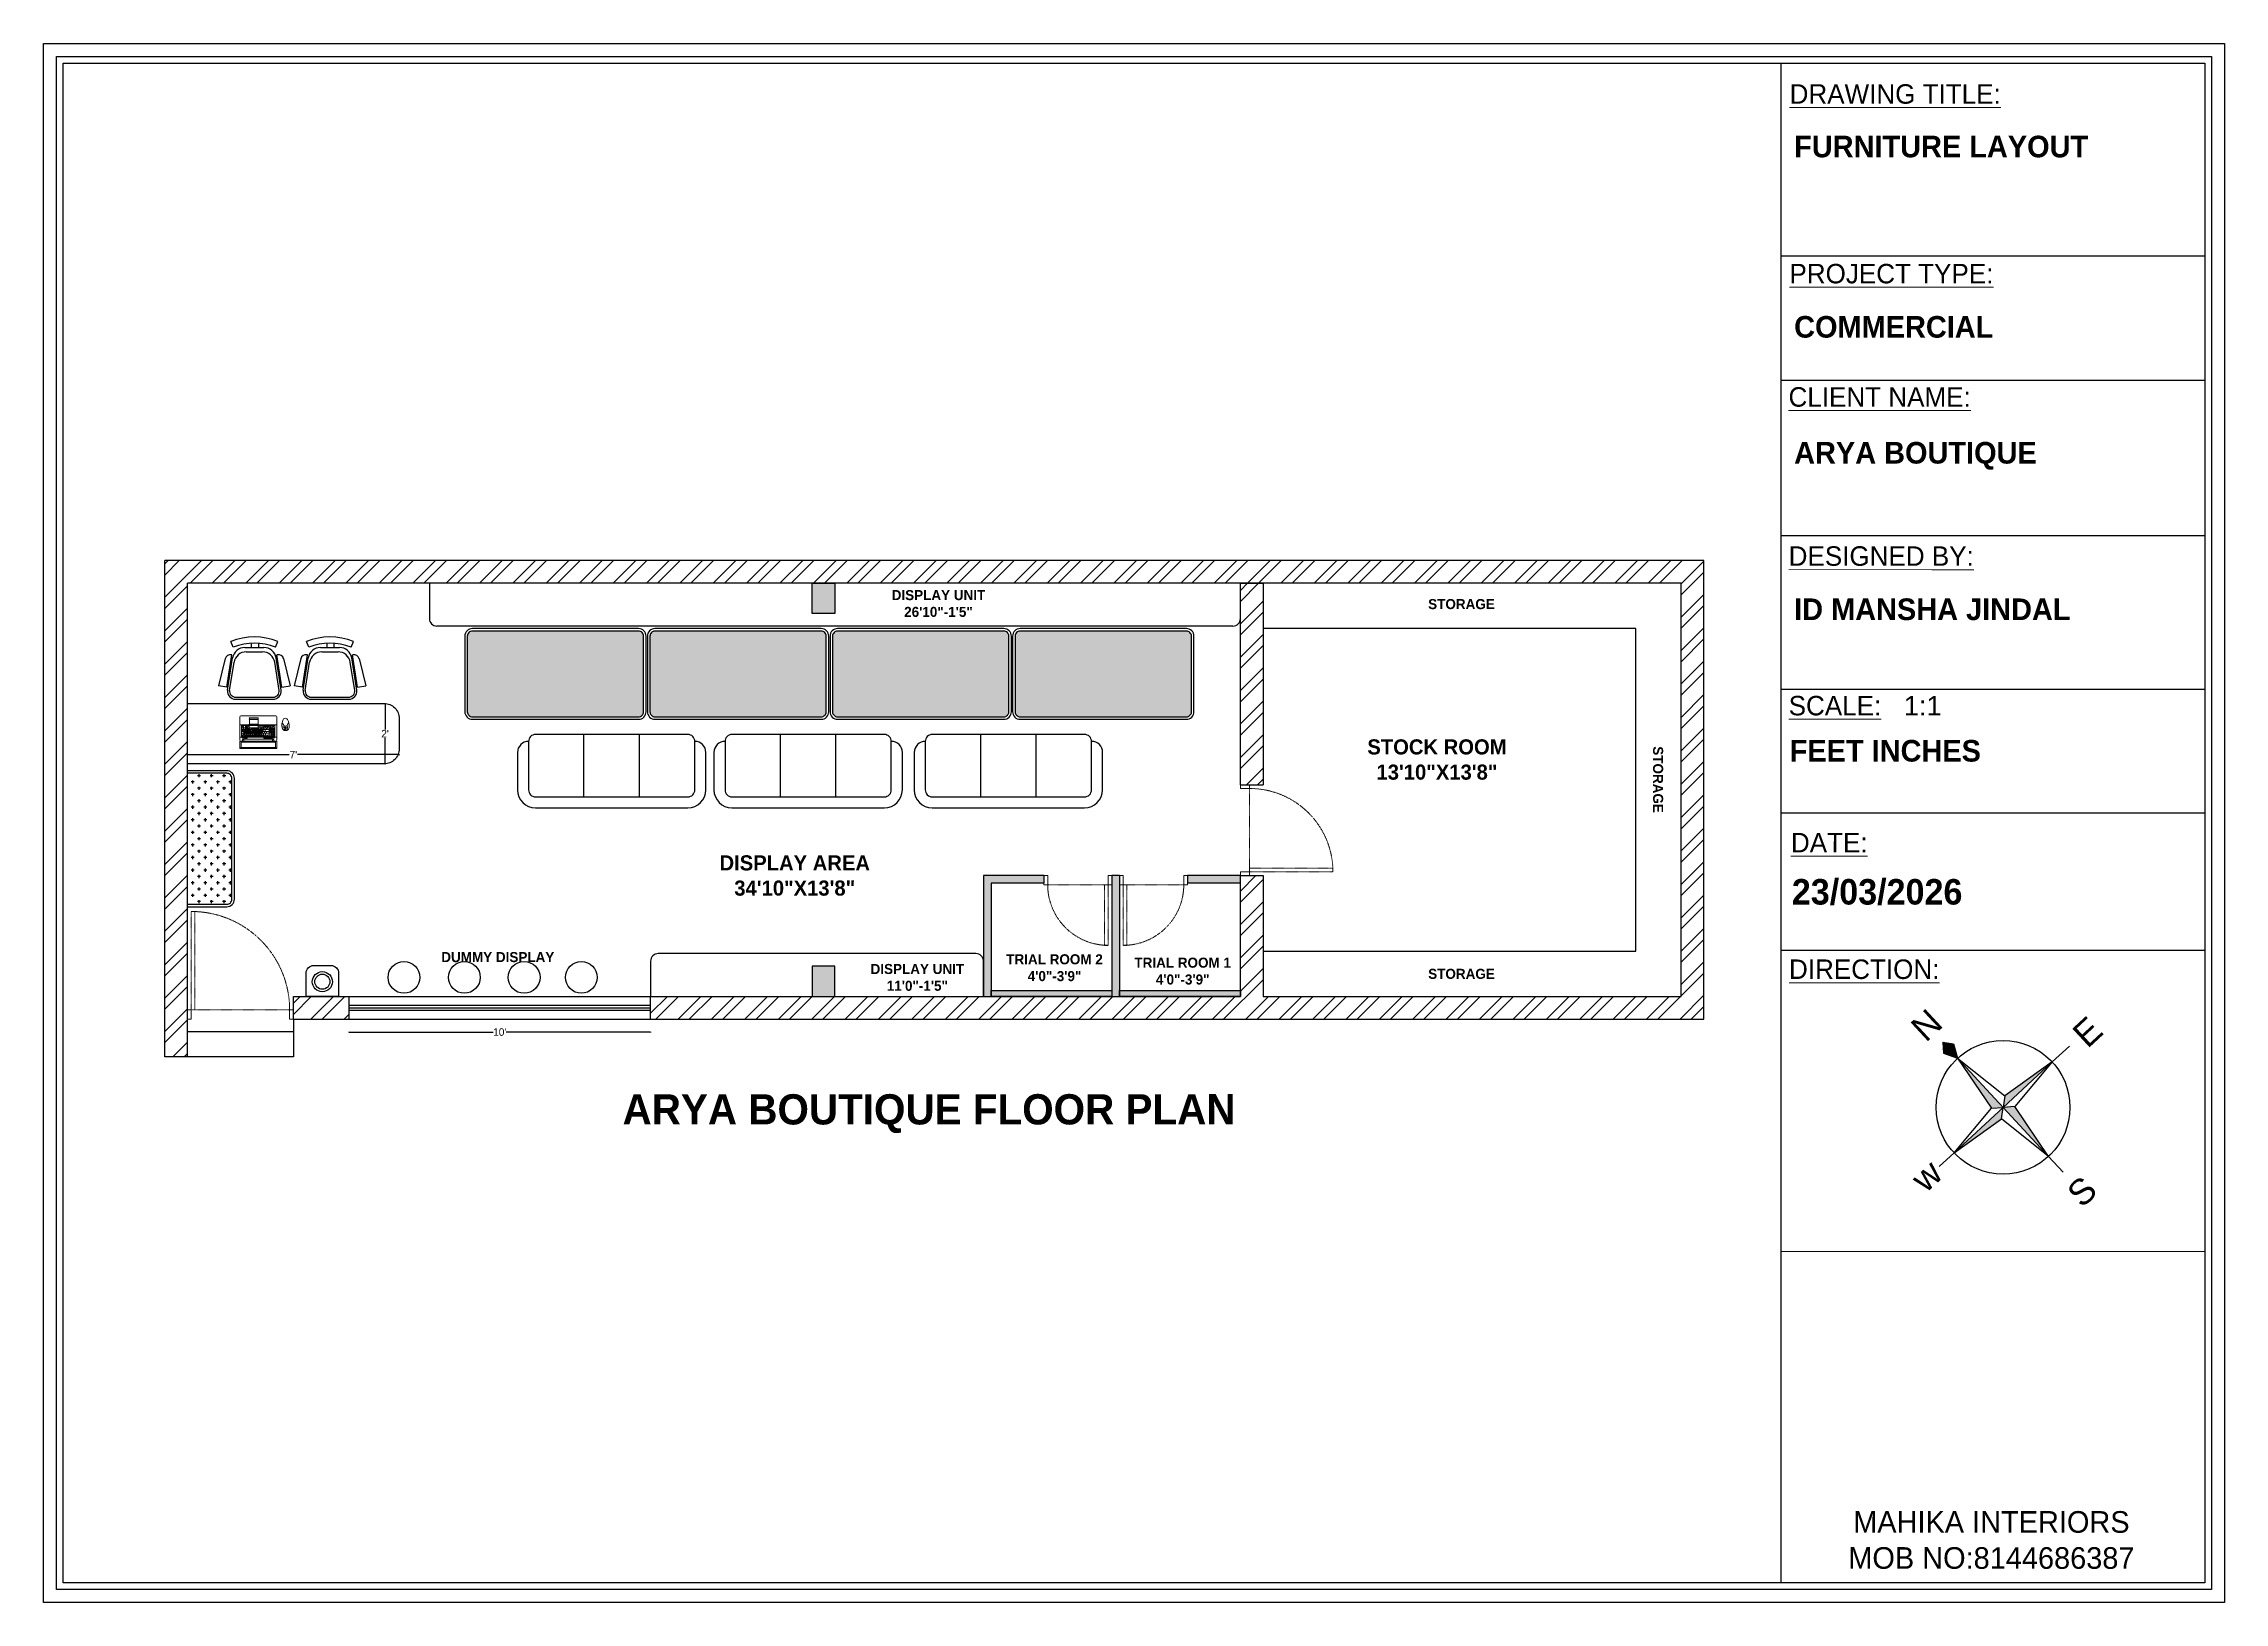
# Model space of a CAD drawing. Header units: inches. Extents: x 9636 to 21597, y -10243 to 557.
# Drawn here: x 14106 to 14972, y -1324 to -705 of the extents above; entities that cross this region are included whole.
import ezdxf
from ezdxf.enums import TextEntityAlignment as Align

# ---------------------------------------------------------------- set-up
doc = ezdxf.new("R2010")
doc.units = ezdxf.units.IN
doc.header["$MEASUREMENT"] = 0
for name, pattern in [('AUDIT_D_060311083008-3', [0]), ('DASHED2', [0.375, 0.25, -0.125]), ('HIDDEN', [0.375, 0.25, -0.125])]:
    doc.linetypes.add(name, pattern=pattern)
for name, color, linetype in [('A-DOOR', 251, 'AUDIT_D_060311083008-3'), ('A-Door-Frame', 1, 'Continuous'), ('A-Door-Swing', 8, 'HIDDEN'), ('B-FURNITURE', 22, 'Continuous'), ('ELE', 5, 'Continuous'), ('FUR', 42, 'Continuous'), ('IEL-HATCH-002', 7, 'Continuous')]:
    doc.layers.add(name, color=color, linetype=linetype)
doc.layers.add('FURNI', color=140, linetype='Continuous', lineweight=18)
doc.layers.add('WALL', color=23, linetype='Continuous', lineweight=15)
doc.styles.add('HEMI', font='stylu.ttf')
doc.styles.add('regular', font='swissl.ttf')
doc.styles.add('Romand', font='romand.shx', dxfattribs={"bigfont": '@extfont2.shx'})
doc.styles.get("Standard").update_dxf_attribs({"font": 'arial.ttf'})
doc.dimstyles.get("Standard").update_dxf_attribs({"dimtxt": 0.18, "dimasz": 0.18, "dimexe": 0.18, "dimexo": 0.0625, "dimgap": 0.09, "dimtad": 0, "dimtih": 1, "dimtoh": 1, "dimdec": 0, "dimzin": 0, "dimdsep": 46, "dimlunit": 4, "dimtxsty": 'Standard', "dimcen": 0.09, "dimadec": 0, "dimazin": 0, "dimtfac": 1, "dimtdec": 0, "dimtofl": 0, "dimtmove": 0, "dimatfit": 3, "dimfxl": 1, "dimtolj": 1, "dimtzin": 0, "dimarcsym": 0})
pattern_1 = [(45, (-5021.695, 1297.967), (-6.629126, 6.629126), []), (45, (-5017.275, 1297.967), (-6.629126, 6.629126), [])]

# ---------------------------------------------------------------- blocks, each defined once
blk = doc.blocks.new('rthjr')
for p, q in [((3267.96, 658.65), (3267.96, 643.8)), ((3335.61, 665.8), (3275.11, 665.8)), ((3294.36, 661.4), (3294.36, 636.65)), ((3316.36, 661.4), (3316.36, 636.65)), ((3342.76, 643.8), (3342.76, 658.65))]:
    blk.add_line(p, q)
blk.add_lwpolyline([(3275.11, 636.65), (3335.61, 636.65, 0.414214), (3338.36, 639.4), (3338.36, 658.65, 0.414214), (3335.61, 661.4), (3275.11, 661.4, 0.414214), (3272.36, 658.65), (3272.36, 639.4, 0.414214)], format="xyb", close=True)
for centre, radius, start, end in [((3275.11, 658.65), 7.15, 90, 180), ((3335.61, 658.65), 7.15, 0, 90), ((3272.36, 643.8), 4.4, 180, 270), ((3338.36, 643.8), 4.4, 270, 0)]:
    blk.add_arc(centre, radius, start, end)
blk = doc.blocks.new('*U3')
at = {"layer": 'A-Door-Frame', "lineweight": 5}
for p, q in [((0, -100), (0, 0)), ((736, -100), (736, 0))]:
    blk.add_line(p, q, dxfattribs=at)
for points in [[(0, -100), (40, -100), (40, 0), (0, 0)], [(736, -100), (696, -100), (696, 0), (736, 0)]]:
    blk.add_lwpolyline(points, dxfattribs=at)
at = {"layer": 'A-Door-Swing', "linetype": 'DASHED2', "lineweight": 5}
blk.add_line((46, 0), (702, 0), dxfattribs=at)
blk.add_lwpolyline([(40, 0), (40, 656), (80, 656), (80, 0)], close=True, dxfattribs=at)
blk.add_arc((40, 0), 656, 360, 90, dxfattribs=at)
blk = doc.blocks.new('*U2')
at = {"layer": 'A-Door-Frame', "lineweight": 5}
for p, q in [((0, -100), (0, 0)), ((736, -100), (736, 0))]:
    blk.add_line(p, q, dxfattribs=at)
for points in [[(0, -100), (40, -100), (40, 0), (0, 0)], [(736, -100), (696, -100), (696, 0), (736, 0)]]:
    blk.add_lwpolyline(points, dxfattribs=at)
at = {"layer": 'A-Door-Swing', "linetype": 'DASHED2', "lineweight": 5}
blk.add_line((46, 0), (702, 0), dxfattribs=at)
blk.add_lwpolyline([(40, 0), (40, 656), (80, 656), (80, 0)], close=True, dxfattribs=at)
blk.add_arc((40, 0), 656, 360, 90, dxfattribs=at)
blk = doc.blocks.new('laptop_top')
at = {"color": 0, "linetype": 'ByBlock', "lineweight": -2}
for p, q in [((-167, 219), (-167, 9)), ((-142, 213), (-142, 228)), ((-130, 213), (-142, 213)), ((-138, 201), (-138, 198)), ((-130, 213), (-130, 228)), ((63, 202), (63, 195)), ((128, 213), (128, 228)), ((139, 213), (128, 213)), ((139, 213), (139, 228)), ((167, 219), (167, 9)), ((-167, 192), (167, 192)), ((-167, 80), (167, 80)), ((158, 0), (-158, 0)), ((-151, 91), (-151, 182)), ((149, 174), (-151, 174)), ((149, 157), (-151, 157)), ((149, 140), (-151, 140)), ((149, 123), (-151, 123)), ((149, 107), (-151, 107)), ((-148, 185), (146, 185)), ((146, 87), (-148, 87)), ((-138, 174), (-138, 157)), ((-136, 185), (-136, 174)), ((-134, 107), (-134, 87)), ((-130, 157), (-130, 140)), ((-125, 140), (-125, 123)), ((-121, 185), (-121, 174)), ((-121, 174), (-121, 157)), ((-117, 123), (-117, 107)), ((-117, 107), (-117, 87)), ((-113, 157), (-113, 140)), ((-108, 140), (-108, 123)), ((-107, 185), (-107, 174)), ((-104, 174), (-104, 157)), ((-100, 123), (-100, 107)), ((-100, 107), (-100, 87)), ((-96, 157), (-96, 140)), ((-91, 185), (-91, 174)), ((-91, 140), (-91, 123)), ((-87, 174), (-87, 157)), ((-83, 123), (-83, 107)), ((-83, 107), (-83, 87)), ((-81, 37), (-81, 71)), ((-81, 25), (-81, 22)), ((-79, 157), (-79, 140)), ((-77, 185), (-77, 174)), ((-77, 75), (-6, 75)), ((-77, 32), (-6, 32)), ((-77, 29), (-6, 29)), ((-77, 17), (-6, 17)), ((-74, 140), (-74, 123)), ((-70, 174), (-70, 157)), ((-66, 123), (-66, 107)), ((-63, 185), (-63, 174)), ((-62, 157), (-62, 140)), ((-57, 140), (-57, 123)), ((-53, 174), (-53, 157)), ((-49, 123), (-49, 107)), ((-48, 185), (-48, 174)), ((-45, 157), (-45, 140)), ((-40, 140), (-40, 123)), ((-36, 174), (-36, 157)), ((-33, 185), (-33, 174)), ((-32, 123), (-32, 107)), ((-28, 157), (-28, 140)), ((-23, 140), (-23, 123)), ((-19, 185), (-19, 174)), ((-19, 174), (-19, 157)), ((-15, 123), (-15, 107)), ((-11, 157), (-11, 140)), ((-6, 140), (-6, 123)), ((-4, 185), (-4, 174)), ((-2, 174), (-2, 157)), ((-2, 107), (-2, 87)), ((-1, 71), (-1, 37)), ((-1, 25), (-1, 22)), ((2, 123), (2, 107)), ((6, 157), (6, 140)), ((10, 140), (10, 123)), ((11, 185), (11, 174)), ((14, 174), (14, 157)), ((15, 107), (15, 87)), ((19, 123), (19, 107)), ((23, 157), (23, 140)), ((26, 185), (26, 174)), ((27, 140), (27, 123)), ((31, 174), (31, 157)), ((32, 107), (32, 87)), ((35, 123), (35, 107)), ((39, 157), (39, 140)), ((40, 185), (40, 174)), ((44, 140), (44, 123)), ((48, 174), (48, 157)), ((49, 107), (49, 87)), ((49, 97), (99, 97)), ((52, 123), (52, 107)), ((54, 185), (54, 174)), ((56, 157), (56, 140)), ((61, 140), (61, 123)), ((65, 174), (65, 157)), ((66, 107), (66, 87)), ((69, 185), (69, 174)), ((73, 157), (73, 140)), ((82, 107), (82, 87)), ((84, 185), (84, 174)), ((99, 185), (99, 87)), ((116, 185), (116, 87)), ((133, 185), (133, 107)), ((149, 182), (149, 91))]:
    blk.add_line(p, q, dxfattribs=at)
for points in [[(-167, 231), (-167, 291)], [(-161, 294), (161, 294)], [(161, 288), (-161, 288)], [(161, 228), (-161, 228)], [(155, 236), (-155, 236)], [(-124, 209), (122, 209)], [(167, 291), (167, 231)]]:
    blk.add_lwpolyline(points, dxfattribs=at)
for points in [[(-155, 285), (-155, 234), (155, 234), (155, 285), (-155, 285)], [(37, 130), (35, 134), (35, 130), (34, 130), (34, 134), (37, 130), (37, 134), (37, 134), (37, 130)], [(35, 135), (35, 135), (35, 135), (36, 135), (37, 135), (37, 135), (37, 135), (37, 134), (36, 134), (35, 135), (35, 135), (35, 135), (35, 135)]]:
    blk.add_lwpolyline(points, close=True, dxfattribs=at)
for points in [[(-144, 202), (-133, 202, -0.414214), (-130, 199), (-130, 198, -0.414214), (-133, 195), (-144, 195, -0.414214), (-146, 198), (-146, 199, -0.414214)], [(-124, 202), (-101, 202, -0.414214), (-100, 200), (-100, 200, -0.414214), (-101, 199), (-124, 199, -0.414214), (-125, 200), (-125, 200, -0.414214)], [(-124, 198), (-101, 198, -0.414214), (-100, 196), (-100, 196, -0.414214), (-101, 195), (-124, 195, -0.414214), (-125, 196), (-125, 196, -0.414214)], [(52, 202), (92, 202, -0.414214), (95, 199), (95, 198, -0.414214), (92, 195), (52, 195, -0.414214), (49, 198), (49, 199, -0.414214)], [(99, 202), (123, 202, -0.414214), (124, 200), (124, 200, -0.414214), (123, 199), (99, 199, -0.414214), (98, 200), (98, 200, -0.414214)], [(99, 198), (123, 198, -0.414214), (124, 196), (124, 196, -0.414214), (123, 195), (99, 195, -0.414214), (98, 196), (98, 196, -0.414214)], [(129, 202), (140, 202, -0.414214), (143, 199), (143, 198, -0.414214), (140, 195), (129, 195, -0.414214), (126, 198), (126, 199, -0.414214)], [(-108, 98, 0.301668), (-112, 98), (-114, 94, -0.301668), (-109, 94)], [(-107, 102, 0.301668), (-111, 102), (-112, 99, -0.301668), (-108, 98)], [(-104, 97, -0.279065), (-108, 97), (-109, 94, 0.279065), (-105, 93)], [(-102, 101, -0.279065), (-107, 102), (-108, 98, 0.279065), (-104, 98)]]:
    blk.add_lwpolyline(points, format="xyb", close=True, dxfattribs=at)
for points, format in [([(-130, 213, 0.381204), (-124, 209, -0.067107)], "xyb"), ([(76, 202, -0.414214), (78, 199), (78, 198, -0.414214), (76, 195)], "xyb"), ([(128, 213, -0.381204), (122, 209, 0.067107)], "xyb"), ([(-132, 153, 0.445, 0.445, 0), (-136, 153, 3.56, 0, 0), (-140, 153, 0, 0, 0)], "xyseb"), ([(-140, 145, 0.445, 0.445, 0), (-135, 145, 3.56, 0, 0), (-132, 145, 0, 0, 0)], "xyseb"), ([(-133, 115), (-133, 110, -0.414214), (-133, 110), (-135, 110, -0.414214), (-135, 110), (-135, 115), (-137, 115, -0.606815), (-137, 116), (-134, 120, -0.520567), (-134, 120), (-130, 116, -0.606815), (-131, 115), (-133, 115)], "xyb"), ([(60, 92, 0.312, 0.312, 0), (57, 92, 2.49, 0, 0), (55, 92, 0, 0, 0)], "xyseb"), ([(83, 166, 0.89, 0.89, 0), (76, 166, 2.67, 0, 0), (71, 166, 0, 0, 0)], "xyseb"), ([(82, 137, 0.89, 0.89, 0), (82, 130, 0.89, 0.89, 0), (76, 130, 3.56, 0, 0), (71, 130, 0, 0, 0)], "xyseb"), ([(76, 115), (76, 110, -0.414214), (76, 110), (75, 110, -0.414214), (75, 110), (75, 115), (72, 115, -0.606815), (72, 116), (75, 120, -0.520567), (76, 120), (79, 116, -0.606815), (79, 115), (76, 115)], "xyb"), ([(74, 99, 0.312, 0.312, 0), (74, 102, 2.49, 0, 0), (74, 105, 0, 0, 0)], "xyseb"), ([(74, 94, 0.312, 0.312, 0), (74, 91, 2.49, 0, 0), (74, 89, 0, 0, 0)], "xyseb"), ([(88, 92, 0.312, 0.312, 0), (91, 92, 2.49, 0, 0), (93, 92, 0, 0, 0)], "xyseb")]:
    blk.add_lwpolyline(points, format=format, dxfattribs=at)
at = {"color": 0, "linetype": 'ByBlock', "lineweight": -2, "const_width": 0.445}
for points in [[(-140, 151), (-140, 155)], [(-132, 143), (-132, 147)]]:
    blk.add_lwpolyline(points, dxfattribs=at)
at = {"color": 0, "linetype": 'ByBlock', "lineweight": -2}
blk.add_circle((-138, 198), 1.38, dxfattribs=at)
for centre, radius, start, end in [((-158, 219), 8.9, 90, 180), ((158, 219), 8.9, 0, 90), ((-158, 9), 8.9, 180, 270), ((-148, 182), 3.56, 90, 180), ((-148, 91), 3.56, 180, 270), ((-77, 71), 4.45, 90, 180), ((-77, 37), 4.45, 180, 270), ((-77, 25), 4.45, 90, 180), ((-77, 22), 4.45, 180, 270), ((-6, 71), 4.45, 0, 90), ((-6, 37), 4.45, 270, 0), ((-6, 25), 4.45, 0, 90), ((-6, 22), 4.45, 270, 0), ((146, 182), 3.56, 0, 90), ((146, 91), 3.56, 270, 0), ((158, 9), 8.9, 270, 0)]:
    blk.add_arc(centre, radius, start, end, dxfattribs=at)
for centre, major_axis, start_param, end_param in [((-161, 291), (6.23, 0), 1.570796, 3.141593), ((-161, 285), (6.23, 0), 1.570796, 3.141593), ((-161, 231), (-6.23, 0), 0, 1.570796), ((161, 291), (-6.23, 0), 3.141593, 4.712389), ((161, 285), (-6.23, 0), 3.141593, 4.712389)]:
    blk.add_ellipse(centre, major_axis=major_axis, ratio=0.5, start_param=start_param, end_param=end_param, dxfattribs=at)
at = {"color": 0, "linetype": 'ByBlock', "lineweight": -2, "extrusion": (0, 0, -1)}
blk.add_ellipse((161, 231), major_axis=(6.23, 0), ratio=0.5, start_param=0, end_param=1.570796, dxfattribs=at)
at = {"color": 0, "linetype": 'ByBlock', "lineweight": -2, "style": 'Romand'}
for s, height, p in [('Esc', 3.56, (-149, 182)), ('F1', 3.12, (-119, 182)), ('F2', 3.12, (-105, 182)), ('F3', 3.12, (-89, 182)), ('F4', 3.12, (-75, 182)), ('F5', 3.12, (-61, 182)), ('F6', 3.12, (-46, 182)), ('F7', 3.12, (-31, 182)), ('F8', 3.12, (-17, 182)), ('F9', 3.12, (-2, 182)), ('F10', 3.12, (13, 182)), ('F11', 3.12, (28, 182)), ('F12', 3.12, (42, 182))]:
    blk.add_text(s, height=height, dxfattribs=at).set_placement(p, align=Align.MIDDLE_LEFT)
for s, height, p in [('Cap Lock', 3.12, (-138, 132)), ('Ctrl', 3.12, (-142, 98)), ('1', 4.45, (-129, 163)), ('Q', 4.45, (-121, 149)), ('A', 4.45, (-116, 132)), ('2', 4.45, (-112, 163)), ('Z', 4.45, (-108, 115)), ('W', 4.45, (-104, 149)), ('S', 4.45, (-99, 132)), ('3', 4.45, (-95, 163)), ('Alt', 3.12, (-91, 98)), ('X', 4.45, (-91, 115)), ('E', 4.45, (-87, 149)), ('D', 4.45, (-82, 132)), ('4', 4.45, (-79, 163)), ('C', 4.45, (-74, 115)), ('R', 4.45, (-70, 149)), ('F', 4.45, (-66, 132)), ('5', 4.45, (-62, 163)), ('V', 4.45, (-58, 115)), ('T', 4.45, (-53, 149)), ('G', 4.45, (-49, 132)), ('6', 4.45, (-45, 163)), ('B', 4.45, (-41, 115)), ('Y', 4.45, (-37, 149)), ('H', 4.45, (-32, 132)), ('7', 4.45, (-28, 163)), ('N', 4.45, (-24, 115)), ('U', 4.45, (-20, 149)), ('J', 4.45, (-15, 132)), ('8', 4.45, (-11, 163)), ('M', 4.45, (-7, 115)), ('I', 4.45, (-3, 149)), ('K', 4.45, (2, 132)), ('Alt', 3.12, (6, 98)), ('9', 4.45, (6, 163)), (',', 4.45, (10, 115)), ('O', 4.45, (14, 149)), ('L', 4.45, (19, 132)), ('0', 4.45, (23, 163)), ('.', 4.45, (27, 115)), ('P', 4.45, (31, 149)), ('Ctrl', 3.12, (40, 98)), ('-', 4.45, (44, 115)), ('7', 4.45, (107, 149)), ('4', 4.45, (107, 132)), ('1', 4.45, (107, 115)), ('0', 4.45, (107, 98)), ('.', 4.45, (107, 166)), ('/', 4.45, (124, 180)), ('+', 4.45, (124, 166)), ('8', 4.45, (124, 149)), ('5', 4.45, (124, 132)), ('2', 4.45, (124, 115)), ('Enter', 3.12, (133, 97)), ('-', 4.45, (141, 166)), ('*', 4.45, (141, 180)), ('9', 4.45, (141, 149)), ('6', 4.45, (141, 132)), ('3', 4.45, (141, 115))]:
    blk.add_text(s, height=height, dxfattribs=at).set_placement(p, align=Align.MIDDLE_CENTER)
blk = doc.blocks.new('LAPTOP')
at = {"color": 18, "lineweight": 9, "true_color": 0x000000}
for points in [[(65837.86, 13818.52, -0.241004), (65836.7, 13818.93, -0.217003), (65836.62, 13822.52, -0.752527), (65838.71, 13822.62, -0.115399), (65839.22, 13820.18, -0.099122), (65838.97, 13819.04, -0.240483), (65837.86, 13818.52)], [(65837.39, 13818.54, -0.055019), (65837.17, 13819.31, -0.050601), (65837.12, 13820.05, 0.084687), (65837.08, 13820.53, 0.175899), (65836.56, 13821.3, 0.569307), (65836.31, 13821.19, 0.064428), (65836.32, 13820.16, 0.081238), (65836.7, 13818.93, 0.150456), (65837.39, 13818.54)], [(65838.25, 13818.57, 0.141108), (65838.33, 13820.07, -0.211379), (65838.42, 13820.54, -0.412702), (65837.08, 13820.53, -0.176997), (65837.2, 13820.02, 0.141094), (65837.43, 13818.53, 0.080592), (65837.86, 13818.52, 0.075205), (65838.25, 13818.56)], [(65837.64, 13819.59), (65837.68, 13818.99, 0.837339), (65837.9, 13819.04), (65837.87, 13819.74, 1), (65837.64, 13819.73)], [(65838.31, 13818.58, 0.071754), (65838.47, 13819.55, 0.043169), (65838.43, 13820.18, -0.269309), (65838.92, 13821.43, -0.36617), (65839.12, 13821.37, -0.160325), (65838.97, 13819.04, -0.150096), (65838.32, 13818.58)]]:
    blk.add_lwpolyline(points, format="xyb", close=True, dxfattribs=at)
at = {"color": 18, "lineweight": 9, "true_color": 0x000000, "xscale": -0.044059898217101, "yscale": 0.044059898217101, "zscale": 0.044059898217101, "rotation": 180}
blk.add_blockref('laptop_top', (65826.95, 13824.35), dxfattribs=at)
blk = doc.blocks.new('*D13')
at = {"color": 0, "lineweight": -2, "transparency": 16777216}
for p, q in [((14241.64, -967.01), (14241.86, -967.01)), ((14241.64, -991.01), (14241.86, -991.01))]:
    blk.add_line(p, q, dxfattribs=at)
at = {"color": 5, "lineweight": -2, "transparency": 16777216}
for p, q in [((14241.68, -967.19), (14241.68, -977.39)), ((14241.68, -990.83), (14241.68, -980.63))]:
    blk.add_line(p, q, dxfattribs=at)
at = {"color": 5, "transparency": 16777216}
for points in [[(14241.65, -967.19), (14241.71, -967.19), (14241.68, -967.01)], [(14241.65, -990.83), (14241.71, -990.83), (14241.68, -991.01)]]:
    blk.add_solid(points, dxfattribs=at)
at = {"layer": 'Defpoints', "color": 0, "transparency": 16777216}
for p in [(14241.29, -967.01), (14241.68, -967.01), (14241.29, -991.01)]:
    blk.add_point(p, dxfattribs=at)
at = {"color": 5, "transparency": 16777216, "insert": (14241.68, -979.01), "char_height": 3, "attachment_point": 5, "style": 'HEMI'}
blk.add_mtext("\\A1;2'", dxfattribs=at)
blk = doc.blocks.new('*D14')
at = {"color": 0, "lineweight": -2, "transparency": 16777216}
for p, q in [((14163.29, -987.28), (14163.29, -987.5)), ((14247.29, -987.28), (14247.29, -987.5))]:
    blk.add_line(p, q, dxfattribs=at)
at = {"color": 5, "lineweight": -2, "transparency": 16777216}
for p, q in [((14163.47, -987.32), (14203.65, -987.32)), ((14247.11, -987.32), (14206.93, -987.32))]:
    blk.add_line(p, q, dxfattribs=at)
at = {"color": 5, "transparency": 16777216}
for points in [[(14163.47, -987.29), (14163.47, -987.35), (14163.29, -987.32)], [(14247.11, -987.29), (14247.11, -987.35), (14247.29, -987.32)]]:
    blk.add_solid(points, dxfattribs=at)
at = {"layer": 'Defpoints', "color": 0, "transparency": 16777216}
for p in [(14163.29, -945.99), (14247.29, -985.01), (14163.29, -987.32)]:
    blk.add_point(p, dxfattribs=at)
at = {"color": 5, "transparency": 16777216, "insert": (14205.29, -987.32), "char_height": 3, "attachment_point": 5, "style": 'HEMI'}
blk.add_mtext("\\A1;7'", dxfattribs=at)
blk = doc.blocks.new('*D15')
at = {"color": 0, "lineweight": -2, "transparency": 16777216}
for p, q in [((14227.29, -1097.41), (14227.29, -1097.63)), ((14347.14, -1097.41), (14347.14, -1097.63))]:
    blk.add_line(p, q, dxfattribs=at)
at = {"color": 5, "lineweight": -2, "transparency": 16777216}
for p, q in [((14227.47, -1097.45), (14284.6, -1097.45)), ((14346.96, -1097.45), (14289.84, -1097.45))]:
    blk.add_line(p, q, dxfattribs=at)
at = {"color": 5, "transparency": 16777216}
for points in [[(14227.47, -1097.42), (14227.47, -1097.48), (14227.29, -1097.45)], [(14346.96, -1097.42), (14346.96, -1097.48), (14347.14, -1097.45)]]:
    blk.add_solid(points, dxfattribs=at)
at = {"layer": 'Defpoints', "color": 0, "transparency": 16777216}
for p in [(14227.29, -1092.31), (14227.29, -1097.45), (14347.14, -1092.31)]:
    blk.add_point(p, dxfattribs=at)
at = {"color": 5, "transparency": 16777216, "insert": (14287.22, -1097.45), "char_height": 3, "attachment_point": 5, "style": 'HEMI'}
blk.add_mtext("\\A1;10'", dxfattribs=at)
blk = doc.blocks.new('*U10')
at = {"layer": 'A-Door-Frame', "lineweight": 5}
for p, q in [((0, -100), (0, 0)), ((982, -100), (982, 0))]:
    blk.add_line(p, q, dxfattribs=at)
for points in [[(0, -100), (40, -100), (40, 0), (0, 0)], [(982, -100), (942, -100), (942, 0), (982, 0)]]:
    blk.add_lwpolyline(points, dxfattribs=at)
at = {"layer": 'A-Door-Swing', "linetype": 'DASHED2', "lineweight": 5}
blk.add_line((48, 0), (950, 0), dxfattribs=at)
blk.add_lwpolyline([(40, 0), (40, 902), (80, 902), (80, 0)], close=True, dxfattribs=at)
blk.add_arc((40, 0), 902, 360, 90, dxfattribs=at)
blk = doc.blocks.new('*U11')
at = {"layer": 'A-Door-Frame', "lineweight": 5}
for p, q in [((0, -100), (0, 0)), ((1145, -100), (1145, 0))]:
    blk.add_line(p, q, dxfattribs=at)
for points in [[(0, -100), (40, -100), (40, 0), (0, 0)], [(1145, -100), (1105, -100), (1105, 0), (1145, 0)]]:
    blk.add_lwpolyline(points, dxfattribs=at)
at = {"layer": 'A-Door-Swing', "linetype": 'DASHED2', "lineweight": 5}
blk.add_line((50, 0), (1115, 0), dxfattribs=at)
blk.add_lwpolyline([(40, 0), (40, 1065), (80, 1065), (80, 0)], close=True, dxfattribs=at)
blk.add_arc((40, 0), 1065, 360, 90, dxfattribs=at)
blk = doc.blocks.new('A$C470D500B')
at = {"layer": 'ELE', "true_color": 0xed1f24}
h = blk.add_hatch(color=240, dxfattribs=at)
h.paths.add_polyline_path([(25.36, 49.16), (23.85, 47.28), (25.36, 44.35)])
h.paths.add_polyline_path([(25.36, 44.35), (26.88, 47.28), (25.36, 49.16)])
at = {"layer": 'ELE', "true_color": 0x000000}
h = blk.add_hatch(color=18, dxfattribs=at)
h.paths.add_polyline_path([(27.34, 28.11), (25.36, 29.71), (25.36, 15.08)])
h.paths.add_polyline_path([(40, 29.71), (27.34, 31.31), (25.36, 29.71)])
h.paths.add_polyline_path([(25.36, 44.35), (23.38, 31.31), (25.36, 29.71)])
h.paths.add_polyline_path([(23.38, 28.11), (25.36, 29.71), (10.73, 29.71)])
at = {"layer": 'ELE', "color": 240, "true_color": 0xed1f24}
for p, q in [((25.36, 49.16), (23.85, 47.28)), ((25.36, 49.16), (26.88, 47.28)), ((25.36, 44.35), (25.36, 49.16)), ((23.85, 47.28), (25.36, 44.35)), ((26.88, 47.28), (25.36, 44.35))]:
    blk.add_line(p, q, dxfattribs=at)
at = {"layer": 'ELE', "color": 18, "true_color": 0x000000}
for p, q in [((25.36, 44.35), (23.38, 31.31)), ((25.36, 29.71), (25.36, 44.35)), ((25.36, 44.35), (27.34, 31.31)), ((10.73, 29.71), (6.3, 29.71)), ((10.73, 29.71), (6.3, 29.71)), ((10.73, 29.71), (23.38, 31.31)), ((25.36, 29.71), (10.73, 29.71)), ((10.73, 29.71), (23.38, 28.11)), ((23.38, 31.31), (25.36, 29.71)), ((23.38, 28.11), (25.36, 29.71)), ((27.34, 31.31), (25.36, 29.71)), ((25.36, 29.71), (25.36, 15.08)), ((27.34, 28.11), (25.36, 29.71)), ((25.36, 29.71), (40, 29.71)), ((40, 29.71), (27.34, 31.31)), ((40, 29.71), (27.34, 28.11)), ((40, 29.71), (45.12, 29.71)), ((40, 29.71), (45.12, 29.71)), ((25.36, 15.08), (23.38, 28.11)), ((25.36, 15.08), (27.34, 28.11)), ((25.36, 15.08), (25.36, 10.4))]:
    blk.add_line(p, q, dxfattribs=at)
blk.add_circle((25.36, 29.71), 14.63, dxfattribs=at)
at = {"layer": 'ELE', "color": 240, "true_color": 0xed1f24}
blk.add_text('N', height=5.54, dxfattribs=at).set_placement((22.5, 51.52))
at = {"layer": 'ELE', "color": 18, "true_color": 0x000000}
for s, p in [('w', (0.11, 27.33)), ('E', (47.54, 26.51)), ('S', (22.95, 1.72))]:
    blk.add_text(s, height=5.54, dxfattribs=at).set_placement(p)
blk = doc.blocks.new('AG')
at = {"layer": 'B-FURNITURE', "color": 18, "true_color": 0x000000}
for p, q in [((18630.05, -2609.58), (18626.37, -2610.17)), ((18629.34, -2622.43), (18626.37, -2610.17)), ((18630.05, -2609.58), (18632.38, -2624.09)), ((18630.35, -2608.23), (18632.68, -2622.74)), ((18631.27, -2608.08), (18633.32, -2620.8)), ((18650.97, -2604.12), (18634.07, -2604.12)), ((18650.97, -2605.06), (18634.07, -2605.06)), ((18653.76, -2608.08), (18651.72, -2620.8)), ((18654.68, -2608.23), (18652.35, -2622.74)), ((18654.98, -2609.58), (18652.65, -2624.09)), ((18654.98, -2609.58), (18658.67, -2610.17)), ((18655.69, -2622.43), (18658.67, -2610.17)), ((18632.98, -2627.56), (18631.91, -2630.2)), ((18632.38, -2624.09), (18632.16, -2624.14)), ((18646.82, -2627.45), (18638.21, -2627.45)), ((18646.19, -2625.51), (18638.84, -2625.51)), ((18640.69, -2629.36), (18640.69, -2627.45)), ((18643.94, -2629.38), (18643.94, -2627.45)), ((18652.05, -2627.56), (18653.13, -2630.2)), ((18652.65, -2624.09), (18652.88, -2624.14))]:
    blk.add_line(p, q, dxfattribs=at)
for centre, radius, start, end in [((18634.07, -2607.85), 3.73, 90, 185.71059), ((18634.07, -2607.85), 2.8, 90, 185.71059), ((18650.97, -2607.85), 3.73, 354.28941, 90), ((18650.97, -2607.85), 2.8, 354.28941, 90), ((18631.61, -2621.88), 2.33, 193.63667, 283.63667), ((18638.21, -2621.85), 5.6, 189.12367, 270), ((18642.52, -2604.12), 25.3, 247.85911, 292.14089), ((18638.84, -2619.91), 5.6, 189.12367, 270), ((18646.19, -2619.91), 5.6, 270, 350.87633), ((18646.82, -2621.85), 5.6, 270, 350.87633), ((18653.43, -2621.88), 2.33, 256.36333, 346.36333), ((18642.52, -2604.12), 28.15, 247.85911, 292.14089)]:
    blk.add_arc(centre, radius, start, end, dxfattribs=at)

msp = doc.modelspace()

# ---------------------------------------------------------------- hatches: boundary and pattern name
at = {"layer": 'IEL-HATCH-002', "true_color": 0xf27172, "transparency": 33554687}
h = msp.add_hatch(dxfattribs=at)
h.set_pattern_fill('ANSI32', color=11, scale=25)
h.set_pattern_definition(pattern_1)
h.paths.add_polyline_path([(14765.29, -910.31), (14154.29, -910.31), (14154.29, -1107.31), (14163.29, -1107.31), (14163.29, -919.31), (14756.29, -919.31), (14756.29, -1083.31), (14590.29, -1083.31), (14590.29, -1035.31), (14581.29, -1035.31), (14581.29, -1083.31), (14533.29, -1083.31), (14347.14, -1083.31), (14347.14, -1092.31), (14765.29, -1092.31), (14765.29, -1083.31)])
at = {"layer": 'IEL-HATCH-002', "true_color": 0x636466, "transparency": 33554687}
h = msp.add_hatch(color=251, dxfattribs=at)
h.dxf.hatch_style = 1
h.paths.add_polyline_path([(14420.29, -919.31), (14411.29, -919.31), (14411.29, -931.31), (14420.29, -931.31)])
h.paths.add_polyline_path([(14420.29, -1071.31), (14411.29, -1071.31), (14411.29, -1083.31), (14420.29, -1083.31)])
at = {"layer": 'IEL-HATCH-002', "true_color": 0xf27172, "transparency": 33554687}
h = msp.add_hatch(dxfattribs=at)
h.set_pattern_fill('ANSI32', color=11, scale=25)
h.set_pattern_definition(pattern_1)
h.paths.add_polyline_path([(14590.29, -919.31), (14581.29, -919.31), (14581.29, -999.31), (14584.96, -999.31), (14590.29, -999.31)])
at = {"layer": 'IEL-HATCH-002', "true_color": 0xc7c8ca, "transparency": 33554687}
h = msp.add_hatch(dxfattribs=at)
h.set_pattern_fill('CROSS', color=9, scale=10, angle=180)
h.set_pattern_definition([(180, (32819.9658, -3566.8225), (-2.5, -2.5), [1.25, -3.75]), (270, (32819.3408, -3566.1975), (2.5, -2.5), [1.25, -3.75])])
h.paths.add_polyline_path([(14491.85, -970.31, 0.414214), (14493.85, -972.31), (14559.85, -972.31, 0.414214), (14561.85, -970.31), (14561.85, -940.31, 0.414214), (14559.85, -938.31), (14493.85, -938.31, 0.414214), (14491.85, -940.31)])
h.paths.add_polyline_path([(14419.35, -970.31, 0.414214), (14421.35, -972.31), (14487.35, -972.31, 0.414214), (14489.35, -970.31), (14489.35, -940.31, 0.414214), (14487.35, -938.31), (14421.35, -938.31, 0.414214), (14419.35, -940.31)])
h.paths.add_polyline_path([(14346.85, -970.31, 0.414214), (14348.85, -972.31), (14414.85, -972.31, 0.414214), (14416.85, -970.31), (14416.85, -940.31, 0.414214), (14414.85, -938.31), (14348.85, -938.31, 0.414214), (14346.85, -940.31)])
h.paths.add_polyline_path([(14274.35, -970.31, 0.414214), (14276.35, -972.31), (14342.35, -972.31, 0.414214), (14344.35, -970.31), (14344.35, -940.31, 0.414214), (14342.35, -938.31), (14276.35, -938.31, 0.414214), (14274.35, -940.31)])
h = msp.add_hatch(dxfattribs=at)
h.set_pattern_fill('CROSS', color=9, scale=10, angle=90)
h.set_pattern_definition([(90, (11680.339, -19543.8113), (-2.5, 2.5), [1.25, -3.75]), (180, (11680.964, -19543.1863), (-2.5, -2.5), [1.25, -3.75])])
h.paths.add_polyline_path([(14163.85, -994.72), (14163.85, -1046.72), (14178.85, -1046.72, 0.414214), (14180.85, -1044.72), (14180.85, -996.72, 0.414214), (14178.85, -994.72)])
at = {"layer": 'IEL-HATCH-002', "true_color": 0xbf9e7d, "transparency": 33554687}
h = msp.add_hatch(color=33, dxfattribs=at)
h.dxf.hatch_style = 1
h.paths.add_polyline_path([(14482.29, -1038.31), (14479.29, -1038.31), (14479.29, -1083.31), (14482.29, -1083.31), (14482.29, -1080.96)])
h.paths.add_polyline_path([(14503.29, -1035.31), (14479.29, -1035.31), (14479.29, -1038.31), (14503.29, -1038.31)])
h.paths.add_polyline_path([(14581.29, -1035.31), (14560.29, -1035.31), (14560.29, -1038.31), (14581.29, -1038.31)])
h.paths.add_polyline_path([(14533.29, -1035.31), (14530.29, -1035.31), (14530.29, -1038.97), (14530.29, -1083.31), (14533.29, -1083.31)])
at = {"layer": 'IEL-HATCH-002', "true_color": 0x7aafdf, "transparency": 33554687}
h = msp.add_hatch(color=143, dxfattribs=at)
h.dxf.hatch_style = 1
h.paths.add_polyline_path([(14533.29, -1083.31), (14581.29, -1083.31), (14581.29, -1080.96), (14533.29, -1080.96)])
h.paths.add_polyline_path([(14482.29, -1083.31), (14530.29, -1083.31), (14530.29, -1080.96), (14482.29, -1080.96)])
at = {"layer": 'IEL-HATCH-002', "true_color": 0xf27172, "transparency": 33554687}
h = msp.add_hatch(dxfattribs=at)
h.set_pattern_fill('ANSI32', color=11, scale=25)
h.set_pattern_definition(pattern_1)
h.paths.add_polyline_path([(14227.29, -1083.31), (14205.29, -1083.31), (14205.29, -1092.31), (14227.29, -1092.31)])

# ---------------------------------------------------------------- linework, layer by layer
for p, q in [((14154.29, -1107.31), (14154.29, -910.31)), ((14163.29, -1107.31), (14163.29, -919.31)), ((14756.29, -919.31), (14163.29, -919.31)), ((14259.29, -919.31), (14259.29, -933.31)), ((14581.29, -999.31), (14581.29, -919.31)), ((14581.29, -919.31), (14590.29, -919.31)), ((14581.29, -933.31), (14581.29, -919.31)), ((14590.29, -919.31), (14590.29, -999.31)), ((14756.29, -1083.31), (14756.29, -919.31)), ((14578.29, -936.31), (14262.29, -936.31)), ((14738.29, -937.31), (14590.29, -937.31)), ((14738.29, -1065.31), (14738.29, -937.31)), ((14581.29, -999.31), (14590.29, -999.31)), ((14503.29, -1035.31), (14479.29, -1035.31)), ((14479.29, -1035.31), (14479.29, -1083.31)), ((14503.29, -1038.31), (14482.29, -1038.31)), ((14482.29, -1038.31), (14482.29, -1083.31)), ((14503.29, -1035.31), (14503.29, -1038.31)), ((14533.29, -1035.31), (14530.29, -1035.31)), ((14530.29, -1035.31), (14530.29, -1083.31)), ((14533.29, -1035.31), (14533.29, -1083.31)), ((14581.29, -1035.31), (14560.29, -1035.31)), ((14560.29, -1035.31), (14560.29, -1038.31)), ((14581.29, -1038.31), (14560.29, -1038.31)), ((14581.29, -1083.31), (14581.29, -1035.31)), ((14581.29, -1035.31), (14590.29, -1035.31)), ((14590.29, -1035.31), (14590.29, -1083.31)), ((14590.29, -1065.31), (14738.29, -1065.31)), ((14205.29, -1083.31), (14581.29, -1083.31)), ((14205.29, -1092.31), (14205.29, -1083.31)), ((14227.29, -1083.31), (14227.29, -1092.31)), ((14347.14, -1092.31), (14347.14, -1083.31)), ((14590.29, -1083.31), (14756.29, -1083.31)), ((14205.29, -1097.31), (14163.29, -1097.31)), ((14205.29, -1092.31), (14765.29, -1092.31)), ((14205.29, -1092.31), (14205.29, -1107.31)), ((14205.29, -1107.31), (14154.29, -1107.31))]:
    msp.add_line(p, q)
at = {"color": 143, "true_color": 0x7aafdf}
for p, q in [((14227.29, -1086.81), (14347.14, -1086.81)), ((14227.29, -1087.81), (14347.14, -1087.81)), ((14227.29, -1088.81), (14347.14, -1088.81))]:
    msp.add_line(p, q, dxfattribs=at)
for points in [[(14765.29, -910.31), (14154.29, -910.31)], [(14765.29, -1092.31), (14765.29, -1083.31), (14765.29, -910.31)]]:
    msp.add_lwpolyline(points)
for points in [[(14420.29, -919.31), (14420.29, -931.31), (14411.29, -931.31), (14411.29, -919.31)], [(14420.29, -1083.31), (14420.29, -1071.31), (14411.29, -1071.31), (14411.29, -1083.31)], [(14530.29, -1083.31), (14482.29, -1083.31), (14482.29, -1080.96), (14530.29, -1080.96)], [(14581.29, -1083.31), (14533.29, -1083.31), (14533.29, -1080.96), (14581.29, -1080.96)]]:
    msp.add_lwpolyline(points, close=True)
for points in [[(14342.35, -937.31), (14276.35, -937.31, 0.414214), (14273.35, -940.31), (14273.35, -970.31, 0.414214), (14276.35, -973.31), (14342.35, -973.31, 0.414214), (14345.35, -970.31), (14345.35, -940.31, 0.414214)], [(14342.35, -938.31), (14276.35, -938.31, 0.414214), (14274.35, -940.31), (14274.35, -970.31, 0.414214), (14276.35, -972.31), (14342.35, -972.31, 0.414214), (14344.35, -970.31), (14344.35, -940.31, 0.414214)], [(14414.85, -937.31), (14348.85, -937.31, 0.414214), (14345.85, -940.31), (14345.85, -970.31, 0.414214), (14348.85, -973.31), (14414.85, -973.31, 0.414214), (14417.85, -970.31), (14417.85, -940.31, 0.414214)], [(14414.85, -938.31), (14348.85, -938.31, 0.414214), (14346.85, -940.31), (14346.85, -970.31, 0.414214), (14348.85, -972.31), (14414.85, -972.31, 0.414214), (14416.85, -970.31), (14416.85, -940.31, 0.414214)], [(14487.35, -937.31), (14421.35, -937.31, 0.414214), (14418.35, -940.31), (14418.35, -970.31, 0.414214), (14421.35, -973.31), (14487.35, -973.31, 0.414214), (14490.35, -970.31), (14490.35, -940.31, 0.414214)], [(14487.35, -938.31), (14421.35, -938.31, 0.414214), (14419.35, -940.31), (14419.35, -970.31, 0.414214), (14421.35, -972.31), (14487.35, -972.31, 0.414214), (14489.35, -970.31), (14489.35, -940.31, 0.414214)], [(14559.85, -937.31), (14493.85, -937.31, 0.414214), (14490.85, -940.31), (14490.85, -970.31, 0.414214), (14493.85, -973.31), (14559.85, -973.31, 0.414214), (14562.85, -970.31), (14562.85, -940.31, 0.414214)], [(14559.85, -938.31), (14493.85, -938.31, 0.414214), (14491.85, -940.31), (14491.85, -970.31, 0.414214), (14493.85, -972.31), (14559.85, -972.31, 0.414214), (14561.85, -970.31), (14561.85, -940.31, 0.414214)], [(14213.35, -1071.02), (14220.24, -1071.02, -0.414214), (14223.24, -1074.02), (14223.24, -1083.31), (14210.35, -1083.31), (14210.35, -1074.02, -0.414214)]]:
    msp.add_lwpolyline(points, format="xyb", close=True)
for points in [[(14163.29, -967.01), (14241.29, -967.01, -0.414214), (14247.29, -973.01), (14247.29, -985.01, -0.414214), (14241.29, -991.01), (14163.29, -991.01)], [(14163.29, -1047.72), (14178.85, -1047.72, 0.414214), (14181.85, -1044.72), (14181.85, -996.72, 0.414214), (14178.85, -993.72), (14163.29, -993.72)], [(14163.29, -1046.72), (14178.85, -1046.72, 0.414214), (14180.85, -1044.72), (14180.85, -996.72, 0.414214), (14178.85, -994.72), (14163.29, -994.72)], [(14479.29, -1083.31), (14479.29, -1069.31, 0.414214), (14476.29, -1066.31), (14350.14, -1066.31, 0.414214), (14347.14, -1069.31), (14347.14, -1083.31)]]:
    msp.add_lwpolyline(points, format="xyb")
for centre, radius in [((14216.8, -1077.46), 4), ((14249.19, -1075.76), 6.3), ((14273.21, -1075.76), 6.3), ((14296.91, -1075.76), 6.3), ((14319.62, -1075.76), 6.3), ((14216.8, -1077.46), 3)]:
    msp.add_circle(centre, radius)
for centre, start, end in [((14262.29, -933.31), 180, 270), ((14578.29, -933.31), 270, 0)]:
    msp.add_arc(centre, 3, start, end)
at = {"layer": 'FURNI', "color": 18, "lineweight": 25, "true_color": 0x000000}
for p, q in [((14795.85, -712.83), (14795.85, -1316.09)), ((14795.78, -789.35), (14964.17, -789.35)), ((14795.78, -838.68), (14964.17, -838.68)), ((14795.78, -900.37), (14964.17, -900.37)), ((14795.78, -961.34), (14964.17, -961.34)), ((14795.78, -1010.37), (14964.17, -1010.37)), ((14795.78, -1064.99), (14964.17, -1064.99)), ((14795.85, -1184.43), (14964.23, -1184.51))]:
    msp.add_line(p, q, dxfattribs=at)
for points in [[(14106.13, -1323.82), (14106.13, -705.1), (14971.96, -705.1), (14971.96, -1323.82)], [(14111.28, -1318.67), (14111.28, -710.26), (14966.81, -710.26), (14966.81, -1318.67)], [(14113.86, -1316.09), (14113.86, -712.83), (14964.23, -712.83), (14964.23, -1316.09)]]:
    msp.add_lwpolyline(points, close=True, dxfattribs=at)

# ---------------------------------------------------------------- block references
at = {"xscale": 0.8790158403717984, "yscale": 0.8790158403717984, "zscale": 0.8790158403717984, "rotation": 180}
for p in [(30576.88, -3254.39), (30606.88, -3254.39)]:
    msp.add_blockref('AG', p, dxfattribs=at)
at = {"rotation": 180}
for p in [(17637.03, -342.68), (17715.03, -342.68), (17794.53, -342.68)]:
    msp.add_blockref('rthjr', p, dxfattribs=at)
at = {"layer": 'A-DOOR', "lineweight": 5, "yscale": 0.03666666666666651, "zscale": 0.03666666666666651}
for name, p, xscale, rotation in [('*U10', (14584.96, -1035.31), -0.03666666666666651, 270), ('*U2', (14530.29, -1038.97), 0.03666666666666651, 180), ('*U3', (14533.29, -1038.97), -0.03666666666666651, 180)]:
    msp.add_blockref(name, p, dxfattribs=dict(at, xscale=xscale, rotation=rotation))
at = {"layer": 'A-DOOR', "lineweight": 5, "xscale": 0.03666666666666651, "yscale": 0.03666666666666651, "zscale": 0.03666666666666651}
msp.add_blockref('*U11', (14163.29, -1088.64), dxfattribs=at)
at = {"layer": 'FUR', "xscale": 1.814646060099798, "yscale": 1.814646060099798, "zscale": 1.814646060099798, "rotation": 42.77980298507691}
msp.add_blockref('A$C470D500B', (14886.94, -1198.16), dxfattribs=at)
at = {"layer": 'WALL', "color": 18, "true_color": 0x000000}
msp.add_blockref('LAPTOP', (-51635.57, -14796.27), dxfattribs=at)

# ---------------------------------------------------------------- texts
at = {"lineweight": 15, "attachment_point": 1, "rotation": 359.99056}
for s, insert, char_height, width, style in [('{\\LDRAWING TITLE:}', (14799.35, -721.22), 7.7284, 86.051, 'HEMI'), ('{\\fStylus BT|b1|i0|c0|p34;FURNITURE LAYOUT}', (14801.14, -741.64), 8.5871, 113.8936, 'HEMI'), ('{\\LPROJECT TYPE:}', (14799.28, -792.53), 7.7284, 81.1801, 'HEMI'), ('{\\fStylus BT|b1|i0|c0|p34;COMMERCIAL}', (14801.14, -813.22), 8.5871, 113.8936, 'HEMI'), ('{\\LCLIENT NAME:}', (14798.91, -841.48), 7.7284, 79.8517, 'HEMI'), ('{\\fStylus BT|b1|i0|c0|p34;ARYA BOUTIQUE}', (14801.14, -863.2), 8.5871, 113.8936, 'HEMI'), ('{\\LDESIGNED BY:}', (14798.97, -904.63), 7.7284, 81.641, 'HEMI'), ('{\\fStylus BT|b1|i0|c0|p34;ID MANSHA JINDAL}', (14801.14, -925.32), 8.5871, 113.8936, 'HEMI'), ('{\\LSCALE:}', (14798.97, -964.01), 7.728, 59.7786, 'HEMI'), ('1:1', (14844.7, -964.01), 7.728, 30.7266, 'regular'), ('{\\fStylus BT|b1|i0|c0|p34;FEET INCHES}', (14799.38, -981.49), 8.5871, 113.8936, 'HEMI'), ('{\\LDATE:}', (14799.87, -1018.39), 7.728, 59.7786, 'HEMI'), ('{\\fStylus BT|b1|i0|c0|p34;23/03/2026}', (14800.22, -1036.7), 10.121, 78.286, 'HEMI'), ('{\\LDIRECTION:}', (14799.11, -1068.63), 7.7284, 59.7786, 'HEMI'), ('\\pxqc;MAHIKA INTERIORS\\PMOB NO:8144686387', (14806.66, -1287.58), 8.5871, 145.5968, 'HEMI')]:
    msp.add_mtext(s, dxfattribs=dict(at, insert=insert, char_height=char_height, width=width, style=style))
at = {"color": 177, "lineweight": 15, "true_color": 0x293189, "char_height": 4, "width": 69.2136, "attachment_point": 3, "style": 'HEMI'}
for s, insert, rotation in [('\\pxqc;{\\fStylus BT|b1|i0|c0|p34;DISPLAY UNIT\\P26\'10"-1\'5"}', (14496.02, -921.99), 0.00944), ('\\pxqc;{\\fStylus BT|b1|i0|c0|p34;STORAGE}', (14703.67, -925.56), 0.00944), ('\\pxqc;{\\fStylus BT|b1|i0|c0|p34;STORAGE}', (14749.13, -1031.84), 270.00944), ('\\pxqc;{\\fStylus BT|b1|i0|c0|p34;DUMMY DISPLAY}', (14321.06, -1065.68), 0.00944), ('\\pxqc;{\\fStylus BT|b1|i0|c0|p34;DISPLAY UNIT\\P11\'0"-1\'5"}', (14487.63, -1070.4), 0.00944), ('\\pxqc;{\\fStylus BT|b1|i0|c0|p34;TRIAL ROOM 2\\P4\'0"-3\'9"}', (14542.1, -1066.56), 0.00944), ('\\pxqc;{\\fStylus BT|b1|i0|c0|p34;TRIAL ROOM 1\\P4\'0"-3\'9"}', (14592.98, -1067.9), 0.00944), ('\\pxqc;{\\fStylus BT|b1|i0|c0|p34;STORAGE}', (14703.67, -1072.33), 0.00944)]:
    msp.add_mtext(s, dxfattribs=dict(at, insert=insert, rotation=rotation))
at = {"color": 1, "lineweight": 15, "attachment_point": 3, "rotation": 0.00944, "style": 'HEMI'}
for s, insert, char_height, width in [('\\pxqc;{\\fStylus BT|b1|i0|c0|p34;STOCK ROOM\\P13\'10"X13\'8"}', (14693.93, -981.25), 6, 69.2136), ('\\pxqc;{\\fStylus BT|b1|i0|c0|p34;DISPLAY AREA\\P34\'10"X13\'8"}', (14438.96, -1027.28), 6, 69.2136), ('\\pxqc;{\\fStylus BT|b1|i0|c0|p34;ARYA BOUTIQUE FLOOR PLAN}', (14603.78, -1122.09), 12, 292.2373)]:
    msp.add_mtext(s, dxfattribs=dict(at, insert=insert, char_height=char_height, width=width))

# ---------------------------------------------------------------- dimensions: what is measured, and where the dimension line sits
for base, p1, p2, angle, picture, middle in [((14163.29, -987.32), (14247.29, -985.01), (14163.29, -945.99), 180, '*D14', (14205.29, -987.32)), ((14241.68, -967.01), (14241.29, -991.01), (14241.29, -967.01), 270, '*D13', (14241.68, -979.01)), ((14227.29, -1097.45), (14347.14, -1092.31), (14227.29, -1092.31), 180, '*D15', (14287.22, -1097.45))]:
    dim = msp.add_linear_dim(base=base, p1=p1, p2=p2, angle=angle, dimstyle='Standard', override={"dimtxt": 3, "dimtxsty": 'HEMI', "dimclrd": 5, "dimclrt": 5, "dimfxl": 0.03937, "dimfxlon": 1, "dimarcsym": 1})
    dim.commit()
    dim.dimension.update_dxf_attribs({"geometry": picture, "text_midpoint": middle})

doc.saveas('drawing.dxf')
